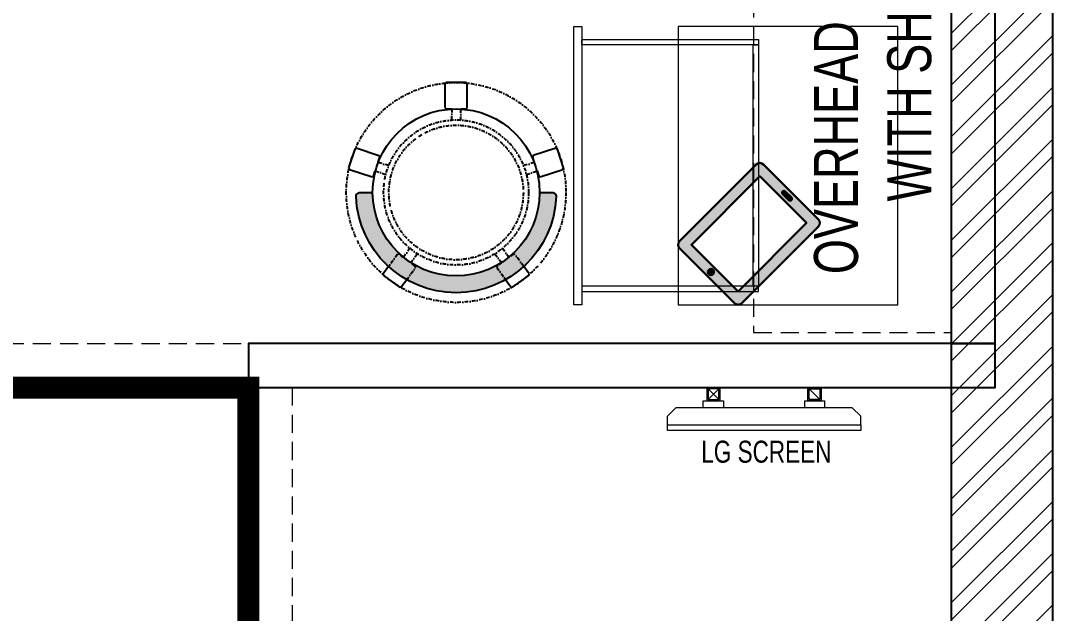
# Model space of a CAD drawing. Header units: feet. Extents: x 9216052 to 9238619, y -7067889 to -7056358.
# Drawn here: x 9236270 to 9238619, y -7059001 to -7057653 of the extents above; entities that cross this region are included whole.
import ezdxf

# ---------------------------------------------------------------- set-up
doc = ezdxf.new("R2010")
doc.units = ezdxf.units.FT
doc.header["$LTSCALE"] = 33
doc.header["$MEASUREMENT"] = 0
for name, pattern in [('a_p6_plan_L18$0$HIDDEN', [0.375, 0.25, -0.125]), ('ACAD_ISO03W100', [30, 12, -18]), ('DASHDOT2', [0.5, 0.25, -0.125, 0, -0.125])]:
    doc.linetypes.add(name, pattern=pattern)
doc.layers.add('A-WALL', color=1, linetype='Continuous')
for name, color, linetype, lineweight in [('Floor-Unit', 1, 'Continuous', 13), ('HATCH', 9, 'Continuous', 9), ('LENS-CURTAIN', 5, 'a_p6_plan_L18$0$HIDDEN', 9), ('LENS-FURNITURE', 13, 'Continuous', 9), ('LENS-PARTITION', 21, 'Continuous', 25), ('LENS_DIMENSION', 193, 'Continuous', 0), ('LENS_TEXT', 31, 'Continuous', 5), ('LK-IT', 3, 'Continuous', 18), ('LK-TILES FINISH', 251, 'Continuous', 5), ('LN-ELEVATION-1', 81, 'Continuous', 25), ('LN-HATCH', 251, 'Continuous', 0), ('TV', 92, 'Continuous', 18)]:
    doc.layers.add(name, color=color, linetype=linetype, lineweight=lineweight)
doc.styles.add('LK TXT', font='GILC____.TTF', dxfattribs={"height": 100})
doc.styles.get("Standard").update_dxf_attribs({"font": 'GILC____.TTF'})

# ---------------------------------------------------------------- blocks, each defined once
blk = doc.blocks.new('TRIAL SET CABINET 633x500')
at = {"layer": 'LENS-FURNITURE'}
h = blk.add_hatch(color=9, dxfattribs=at)
h.dxf.hatch_style = 1
edge = h.paths.add_edge_path()
edge.add_line((-8.54246803093703, -981.9670201920668), (115.9083254579454, -857.5162267031847))
edge.add_arc((107.4230440836399, -849.030945328879), 12.00000000009463, 315, 405)
edge.add_line((115.9083254579454, -840.5456639545736), (-58.03994271345434, -666.5973957831737))
edge.add_arc((-66.52522408775982, -675.0826771574792), 12.00000000009463, 45.00000000000002, 135)
edge.add_line((-75.01050546206531, -666.5973957831737), (-199.4612989509478, -791.0481892720562))
edge.add_arc((-190.9760175766423, -799.5334706454303), 11.99999999943607, 135.0000000031442, 225.0000000031442)
edge.add_line((-199.4612989500165, -808.0187520197359), (-25.5130307786167, -981.967020191136))
edge.add_arc((-17.02774940431148, -973.4817388177615), 11.99999999943605, 224.9999999968574, 314.9999999968578)
h.paths.add_polyline_path([(-17.02774940524252, -955.0969625067663), (89.03826777357607, -849.0309453279477), (-66.52522408775982, -693.4674534666119), (-172.5912412665784, -799.5334706454305)], flags=16)
edge = h.paths.add_edge_path(flags=16)
edge.add_line((-138.2965623782947, -741.9042679787381), (-124.1544267544522, -727.7621323548956))
edge.add_arc((-121.3259996296837, -730.5905594796641), 4.000000000031514, 45.00000000000051, 134.9999999999996, ccw=False)
edge.add_arc((-121.3259996296838, -730.5905594796641), 4.000000000031584, -45.000000000000625, 44.999999999999375, ccw=False)
edge.add_line((-118.4975725049153, -733.4189866044327), (-132.6397081287578, -747.561122228275))
edge.add_arc((-135.4681352535263, -744.7326951035067), 4.000000000031524, 225.0000000000006, 314.99999999999966, ccw=False)
edge.add_arc((-135.4681352535261, -744.7326951035066), 4.000000000031665, 135.0000000000006, 225.0000000000006, ccw=False)
edge = h.paths.add_edge_path(flags=16)
edge.add_arc((44.84409394953398, -910.9027886827243), 7, 0, 360)
at = {"layer": 'LENS-FURNITURE', "lineweight": 0}
h = blk.add_hatch(dxfattribs=at)
h.set_pattern_fill('ANSI31', color=252, scale=10, angle=405)
h.set_pattern_definition([(90, (-3772352.875833935, -3684050.327587578), (-1.25, 2e-16), [])])
edge = h.paths.add_edge_path()
edge.add_line((-138.2965623782947, -741.9042679787381), (-124.1544267544522, -727.7621323548956))
edge.add_arc((-121.3259996296837, -730.5905594796641), 4.000000000031514, 45.00000000000051, 134.9999999999996, ccw=False)
edge.add_arc((-121.3259996296838, -730.5905594796641), 4.000000000031584, -45.000000000000625, 44.999999999999375, ccw=False)
edge.add_line((-118.4975725049153, -733.4189866044327), (-132.6397081287578, -747.561122228275))
edge.add_arc((-135.4681352535263, -744.7326951035067), 4.000000000031524, 225.0000000000006, 314.99999999999966, ccw=False)
edge.add_arc((-135.4681352535261, -744.7326951035066), 4.000000000031665, 135.0000000000006, 225.0000000000006, ccw=False)
edge = h.paths.add_edge_path()
edge.add_arc((44.84409394953398, -910.9027886827243), 7, 0, 360)
at = {"layer": 'LENS-FURNITURE'}
blk.add_lwpolyline([(119.4230440827086, -352.4817388160154), (119.4230440827086, -985.4817388160156), (-380.5769559172913, -985.4817388160156), (-380.5769559172913, -352.4817388160154)], close=True, dxfattribs=at)
at = {"layer": 'LENS-FURNITURE', "color": 146}
for points in [[(338.5359051078558, -352.4817388160154), (338.5359051078558, -985.4817388160156), (356.5359051078559, -985.4817388160156), (356.5359051078559, -352.4817388160154)], [(-63.4640948921442, -382.4817388160154), (-63.4640948921442, -394.4817388160154), (338.5359051078558, -394.4817388160154), (338.5359051078558, -382.4817388160154)], [(-63.4640948921442, -394.4817388160154), (-63.4640948921442, -943.4817388160153), (-51.4640948921442, -943.4817388160153), (-51.4640948921442, -394.4817388160154)], [(-63.4640948921442, -955.4817388160152), (-63.4640948921442, -943.4817388160153), (338.5359051078558, -943.4817388160153), (338.5359051078558, -955.4817388160152)]]:
    blk.add_lwpolyline(points, close=True, dxfattribs=at)
at = {"layer": 'LENS-FURNITURE', "color": 18, "lineweight": 30}
for points in [[(-8.54246803093703, -981.9670201920668), (115.9083254579454, -857.5162267031847, 0.4142135623730951), (115.9083254579454, -840.5456639545736), (-58.03994271345434, -666.5973957831737, 0.4142135623730951), (-75.01050546206531, -666.5973957831737), (-199.4612989509478, -791.0481892720562, 0.4142135623730951), (-199.4612989500165, -808.0187520197359), (-25.51303077861669, -981.967020191136, 0.4142135623730951)], [(-138.2965623782947, -741.9042679787381), (-124.1544267544522, -727.7621323548956, -0.4142135623730951), (-118.4975725049153, -727.7621323548956), (-118.4975725049153, -727.7621323548956, -0.4142135623730951), (-118.4975725049153, -733.4189866044327), (-132.6397081287578, -747.561122228275, -0.4142135623730951), (-138.2965623782947, -747.561122228275), (-138.2965623782947, -747.561122228275, -0.4142135623730951)]]:
    blk.add_lwpolyline(points, format="xyb", close=True, dxfattribs=at)
blk.add_lwpolyline([(-17.02774940524252, -955.0969625067663), (89.03826777357607, -849.0309453279477), (-66.52522408775982, -693.4674534666119), (-172.5912412665784, -799.5334706454305)], close=True, dxfattribs=at)
blk.add_circle((44.84409394953398, -910.9027886827243), 7, dxfattribs=at)
blk = doc.blocks.new('DR STOOL')
at = {"layer": 'HATCH'}
h = blk.add_hatch(dxfattribs=at)
h.set_pattern_fill('ANSI36', color=250, angle=-90.00000000000001)
h.set_pattern_definition([(315, (-227.8099174643867, 917.3997257252777), (6.173926083235043, -1.683798022700468), [7.9375, -1.587499999999999, 0, -1.587499999999999])])
edge = h.paths.add_edge_path()
edge.add_line((-190.0000000041909, 4.511094e-10), (-218.6899174675346, 4.511094e-10))
edge.add_arc((-218.6899174670689, 9.120000000388245), 9.119999999940092, 177.6119845363388, 269.9999999996136, ccw=False)
edge.add_arc((-1.8626451e-09, 3.565219e-10), 228.000000002257, 2.3880154632688004, 177.6119845367313, ccw=False)
edge.add_arc((218.6899174633436, 9.120000000497384), 9.120000000051716, -90.00000000034493, 2.3880154629299, ccw=False)
edge.add_line((218.6899174633436, 4.511094e-10), (190, 4.511094e-10))
edge.add_arc((-1.8626451e-09, 4.511094e-10), 190.000000001979, -1.27e-14, 180)
at = {"layer": 'LN-ELEVATION-1', "color": 1, "ltscale": 100}
for p, q in [((-128.6221585394814, 215.4841044476634), (-165.2704676063731, 189.0243927398114)), ((-124.7228340068832, 214.8545704018979), (-128.6221585394814, 215.4841044476634)), ((-112.6981821293011, 198.1996966340157), (-124.7228340068832, 214.8545704018979)), ((124.7553772013634, 214.9803744515593), (112.5488144652918, 198.2845540212292)), ((128.7014972954057, 215.5933048763618), (124.7553772013634, 214.9803744515593)), ((128.7014972954057, 215.5933048763618), (124.7553772013634, 214.9803744515593)), ((165.1911288509145, 188.915192311113), (128.7014972954057, 215.5933048763618)), ((165.1911288509145, 188.915192311113), (128.7014972954057, 215.5933048763618)), ((-165.2704676063731, 189.0243927398114), (-165.9069543029182, 185.0820035930228)), ((165.7973639420234, 185.0121775862135), (165.1911288509145, 188.915192311113)), ((165.7973639420234, 185.0121775862135), (165.1911288509145, 188.915192311113)), ((-165.9069543029182, 185.0820035930228), (-153.8003208162263, 168.3135803133482)), ((153.6734594982117, 168.4294150282658), (165.7973639420234, 185.0121775862135)), ((-191.2928382232785, -35.45407700946089), (-242.9550312487409, -52.24013893969095)), ((-187.9259491492994, -37.1695928365807), (-191.2928382232785, -35.45407700946089)), ((-184.1424400564283, -48.81403796559607), (-187.9259491492994, -37.1695928365807)), ((188.0651108901948, -36.96233201187715), (184.0504167033359, -49.19388854173303)), ((191.3981811110861, -35.27656588272658), (188.0651108901948, -36.96233201187715)), ((243.0100176925771, -52.21682526778022), (191.3981811110861, -35.27656588272658)), ((-242.9550312487409, -52.24013893969095), (-244.7482102331705, -55.75945052818861)), ((-244.7482102331705, -55.75945052818861), (-230.7800458371639, -98.74904560100549)), ((-173.8639617776498, -80.4479453730819), (-177.8421125086024, -68.2044548037811)), ((177.6922140880488, -68.56540505095472), (173.8739495249465, -80.1985000452405)), ((230.715890809428, -98.7280946081737), (244.8123673382215, -55.78040257930116)), ((244.8123673382215, -55.78040257930116), (243.0100176925771, -52.21682526778022)), ((-227.2218665438704, -100.5620286722478), (-175.5596735184081, -83.7759667420105)), ((-175.5596735184081, -83.7759667420105), (-173.8639617776498, -80.4479453730819)), ((173.8739495249465, -80.1985000452405), (175.5794035866856, -83.5704969359358)), ((175.5794035866856, -83.5704969359358), (227.1912401677109, -100.5107563209894)), ((-230.7800458371639, -98.74904560100549), (-227.2218665438704, -100.5620286722478)), ((227.1912401677109, -100.5107563209894), (230.715890809428, -98.7280946081737)), ((-22.72193054761737, -190.2142363802995), (-25.39390889601782, -192.886214728569)), ((-25.39390889601782, -192.886214728569), (-25.39390889601782, -247.2070584567482)), ((-10.47823652112856, -190.2142363802995), (-22.72193054761737, -190.2142363802995)), ((22.78362171910703, -190.2142363802995), (9.910054048988968, -190.2142363802995)), ((25.42475448176265, -192.8553691428751), (22.78362171910703, -190.2142363802995)), ((25.42475448176265, -247.1762128710543), (25.42475448176265, -192.8553691428751)), ((-25.39390889601782, -247.2070584567482), (-22.60096735274419, -250)), ((-22.60096735274419, -250), (22.60096735274419, -250)), ((22.60096735274419, -250), (25.42475448176265, -247.1762128710543))]:
    blk.add_line(p, q, dxfattribs=at)
at = {"layer": 'LN-ELEVATION-1', "linetype": 'DASHDOT2'}
for p, q in [((-92.92521573789418, 170.8129362839827), (-112.6981821293011, 198.1996966340157)), ((112.5488144652918, 198.2845540212292), (92.69529851106927, 171.1294289919315)), ((-153.8003208162263, 168.3135803133482), (-134.1093360339291, 141.0403694751003)), ((-103.4542870586738, 159.9154408004979), (-93.52748446213081, 167.0824927485227)), ((-93.52748446213081, 167.0824927485227), (-92.92521573789418, 170.8129362839827)), ((92.69529851106927, 171.1294289919315), (93.26858203159645, 167.4385604566923)), ((93.26858203159645, 167.4385604566923), (103.6608748426661, 159.8406005539291)), ((133.7372852512635, 141.1612321265929), (153.6734594982117, 168.4294150282658)), ((-134.1093360339291, 141.0403694751003), (-130.4219571123831, 140.4450534014686)), ((-130.4219571123831, 140.4450534014686), (-119.9844727469608, 147.9808124662595)), ((-119.9844727469608, 147.9808124662595), (-105.3687285655178, 126.9741353208374)), ((-88.15393704269081, 139.4771787207864), (-103.4542870586738, 159.9154408004979)), ((103.6608748426661, 159.8406005539291), (88.19885099539533, 139.4487815762331)), ((105.4096150295809, 126.94019481352), (120.1194891873747, 147.8074627162714)), ((120.1194891873747, 147.8074627162714), (130.0033113472163, 140.5812532722048)), ((130.0033113472163, 140.5812532722048), (133.7372852512635, 141.1612321265929)), ((-159.954806596972, -40.49024384317454), (-184.1424400564283, -48.81403796559607)), ((184.0504167033359, -49.19388854173303), (159.8786162491887, -40.79004861696012)), ((-177.8421125086024, -68.2044548037811), (-153.4148110738024, -60.73628028803068)), ((153.3006618716754, -61.02382378749462), (177.6922140880488, -68.56540505095472)), ((-10.92024635523557, -164.6382343793375), (-10.47823652112856, -190.2142363802995)), ((9.910054048988968, -190.2142363802995), (10.35584833659231, -164.674698740353))]:
    blk.add_line(p, q, dxfattribs=at)
at = {"layer": 'LN-ELEVATION-1', "color": 1, "ltscale": 100}
blk.add_lwpolyline([(-190.0000000023283, 0), (-218.6899174656719, 0, -0.4264743413925903), (-227.8019973598421, 9.5, -0.959166304662544), (227.8019973593764, 9.5, -0.4264743413925903), (218.6899174647406, 0), (190.0000000013969, 0)], format="xyb", dxfattribs=at)
at = {"layer": 'LN-ELEVATION-1', "linetype": 'DASHDOT2'}
for radius in [250, 165, 153]:
    blk.add_circle((0, 0), radius, dxfattribs=at)
at = {"layer": 'LN-ELEVATION-1', "color": 1, "ltscale": 100}
blk.add_circle((0, 0), 190, dxfattribs=at)
blk = doc.blocks.new('A$Cca4fbe6c')
at = {"layer": 'LN-HATCH'}
h = blk.add_hatch(dxfattribs=at)
h.set_pattern_fill('ANSI32', color=256, scale=222)
h.set_pattern_definition([(45, (-3143387.624186558, 5410740.35921923), (-58.86663953378008, 58.86663953378008), []), (45, (-3143348.379760268, 5410740.35921923), (-58.86663953378008, 58.86663953378008), [])])
h.paths.add_polyline_path([(-340, 6707), (-340, 6937), (-1918, 6937), (-1918, 6707)])
h.paths.add_polyline_path([(-5824, 6937), (-5824, 6699), (-2410, 6699), (-2410, 6937)])
h.paths.add_polyline_path([(-6317, 6698), (-6317, 6937), (-9677, 6937), (-9677, 6698)])
h.paths.add_polyline_path([(-10174, 6693), (-10174, 6937), (-13455, 6937), (-13455, 6693)])
h.paths.add_polyline_path([(-19298, 6937), (-19298, 4816), (-19068, 4816), (-19068, 6688), (-17558, 6688), (-17558, 4816), (-17558, 4597), (-17258, 4597), (-17258, 6688), (-13952, 6688), (-13952, 6937)])
h.paths.add_polyline_path([(-1950, 0), (0, 9.313226e-10), (0, 6582), (-230, 6582), (-230, 2001), (-2061, 2001), (-2061, 1754), (-1941, 1754), (-1941, 1849), (-244, 1849), (-244, 233), (-1950, 233)])
at = {"layer": 'A-WALL'}
for p, q in [((-230, 6582), (-230, 2001)), ((0, 6582), (0, 0))]:
    blk.add_line(p, q, dxfattribs=at)
blk = doc.blocks.new('CLINIC SCREEN')
at = {"layer": 'TV'}
for p, q in [((-103.1090284836336, 42.85441964946222), (-127.4114311772946, 18.55201695591665)), ((-127.4114311772946, 42.85441964946222), (-103.1090284836336, 18.55201695591665)), ((102.7052824410566, 42.85441964946222), (127.007685134602, 18.55201695591665))]:
    blk.add_line(p, q, dxfattribs=at)
at = {"layer": 'TV', "ltscale": 12}
for p, q in [((-220.0000000000082, -19.41163062257681), (-200.5883693773149, 0)), ((200.5883693773149, 0), (-200.5883693773149, 0)), ((-138.5315413423604, 0), (-138.5315413423604, 15.514207008644)), ((-138.5315413423604, 15.514207008644), (-91.98892031613741, 15.514207008644)), ((-91.98892031613741, 15.514207008644), (-91.98892031613741, 0)), ((91.98892031610741, 15.514207008644), (91.98892031610741, 0)), ((91.98892031610741, 15.514207008644), (138.5315413423595, 15.514207008644)), ((138.5315413423595, 0), (138.5315413423595, 15.514207008644)), ((219.9999999999918, -19.41163062257681), (200.5883693773149, 0)), ((-220.0000000000082, -38.82326124538668), (-220.0000000000082, -19.41163062257681)), ((219.9999999999918, -38.82326124538668), (219.9999999999918, -19.41163062257681))]:
    blk.add_line(p, q, dxfattribs=at)
at = {"layer": 'TV'}
for points in [[(-130.4492315140169, 15.51421661919448), (-100.0712281470269, 15.51421661919448), (-100.0712281470269, 45.89221998606814), (-130.4492315140169, 45.89221998606814)], [(-127.4114311772946, 18.55201695591665), (-103.1090284836336, 18.55201695591665), (-103.1090284836336, 42.85441964946222), (-127.4114311772946, 42.85441964946222)], [(130.0454854713243, 15.51421661919448), (99.66748210433435, 15.51421661919448), (99.66748210433435, 45.89221998606814), (130.0454854713243, 45.89221998606814)], [(127.007685134602, 18.55201695591665), (102.7052824410566, 18.55201695591665), (102.7052824410566, 42.85441964946222), (127.007685134602, 42.85441964946222)]]:
    blk.add_lwpolyline(points, close=True, dxfattribs=at)
at = {"layer": 'TV', "ltscale": 12}
blk.add_lwpolyline([(-220.0000000000082, -51.71278328332107), (-220.0000000000082, -38.82326124538668), (219.9999999999918, -38.82326124538668), (219.9999999999918, -51.71278328332107)], close=True, dxfattribs=at)
at = {"layer": 'Floor-Unit', "color": 0, "ltscale": 2, "insert": (5.199680584678389, -100.4085774972336), "char_height": 50, "attachment_point": 5}
blk.add_mtext_dynamic_manual_height_columns('LG SCREEN', width=466.4796511627907, gutter_width=12.5, heights=[0], dxfattribs=at)

msp = doc.modelspace()

# ---------------------------------------------------------------- linework, layer by layer
at = {"layer": 'LENS-CURTAIN', "ltscale": 5}
for points in [[(9238388.750325544, -7058362.263297028), (9238388.750325544, -7056862.263297029), (9237938.750325544, -7056862.263297029), (9237938.750325544, -7058362.263297028)], [(9235988.750325544, -7058387.263297029), (9236788.750325544, -7058387.263297029), (9236788.750325544, -7058487.263297029), (9235988.750325544, -7058487.263297029)], [(9236888.750325544, -7058487.263297029), (9236888.750325544, -7059287.263297029), (9236788.750325544, -7059287.263297029), (9236788.750325544, -7058487.263297029)]]:
    msp.add_lwpolyline(points, close=True, dxfattribs=at)
at = {"layer": 'LENS-PARTITION'}
for points in [[(9238488.750325544, -7056936.263292893), (9238388.750325544, -7056936.263292893), (9238388.750325544, -7058387.263297029), (9238488.750325544, -7058387.263297029)], [(9236788.750325544, -7058487.263297029), (9238488.750325544, -7058487.263297029), (9238488.750325544, -7058387.26329703), (9236788.750325544, -7058387.26329703)], [(9236788.750325544, -7058487.263297029), (9238488.750325544, -7058487.263297029), (9238488.750325544, -7058387.26329703), (9236788.750325544, -7058387.26329703)]]:
    msp.add_lwpolyline(points, close=True, dxfattribs=at)
at = {"layer": 'LK-TILES FINISH', "color": 212, "linetype": 'ACAD_ISO03W100', "ltscale": 0.05, "const_width": 50}
msp.add_lwpolyline([(9234388.750325842, -7058487.263297029), (9236788.750325544, -7058487.263297029), (9236788.750325544, -7059287.263297029), (9234388.750325842, -7059287.263297029)], close=True, dxfattribs=at)

# ---------------------------------------------------------------- block references
at = {"layer": 'LENS-FURNITURE', "xscale": -1}
msp.add_blockref('TRIAL SET CABINET 633x500', (9237886.35532882, -7057313.485517689), dxfattribs=at)
msp.add_blockref('TRIAL SET CABINET 633x500', (9237886.35532882, -7057313.485517689), dxfattribs=at)
at = {"layer": 'LENS-FURNITURE', "rotation": 180}
msp.add_blockref('DR STOOL', (9237261.610879457, -7058043.615896365), dxfattribs=at)
msp.add_blockref('DR STOOL', (9237261.610879457, -7058043.615896365), dxfattribs=at)
at = {"layer": 'LENS_DIMENSION'}
msp.add_blockref('A$Cca4fbe6c', (9238618.750325544, -7063295.263292893), dxfattribs=at)
at = {"layer": 'LK-IT'}
msp.add_blockref('CLINIC SCREEN', (9237962.528104883, -7058533.155517014), dxfattribs=at)
msp.add_blockref('CLINIC SCREEN', (9237962.528104883, -7058533.155517014), dxfattribs=at)

# ---------------------------------------------------------------- texts
at = {"layer": 'LENS_TEXT', "linetype": 'Continuous', "ltscale": 3, "insert": (9238210.318676505, -7057677.007520931), "char_height": 100, "width": 1224.473837209302, "attachment_point": 5, "rotation": 90.00000000000003, "style": 'LK TXT'}
msp.add_mtext('{\\C0;OVERHEAD STORAGE WITH SHUTTER}', dxfattribs=at)

doc.saveas('drawing.dxf')
